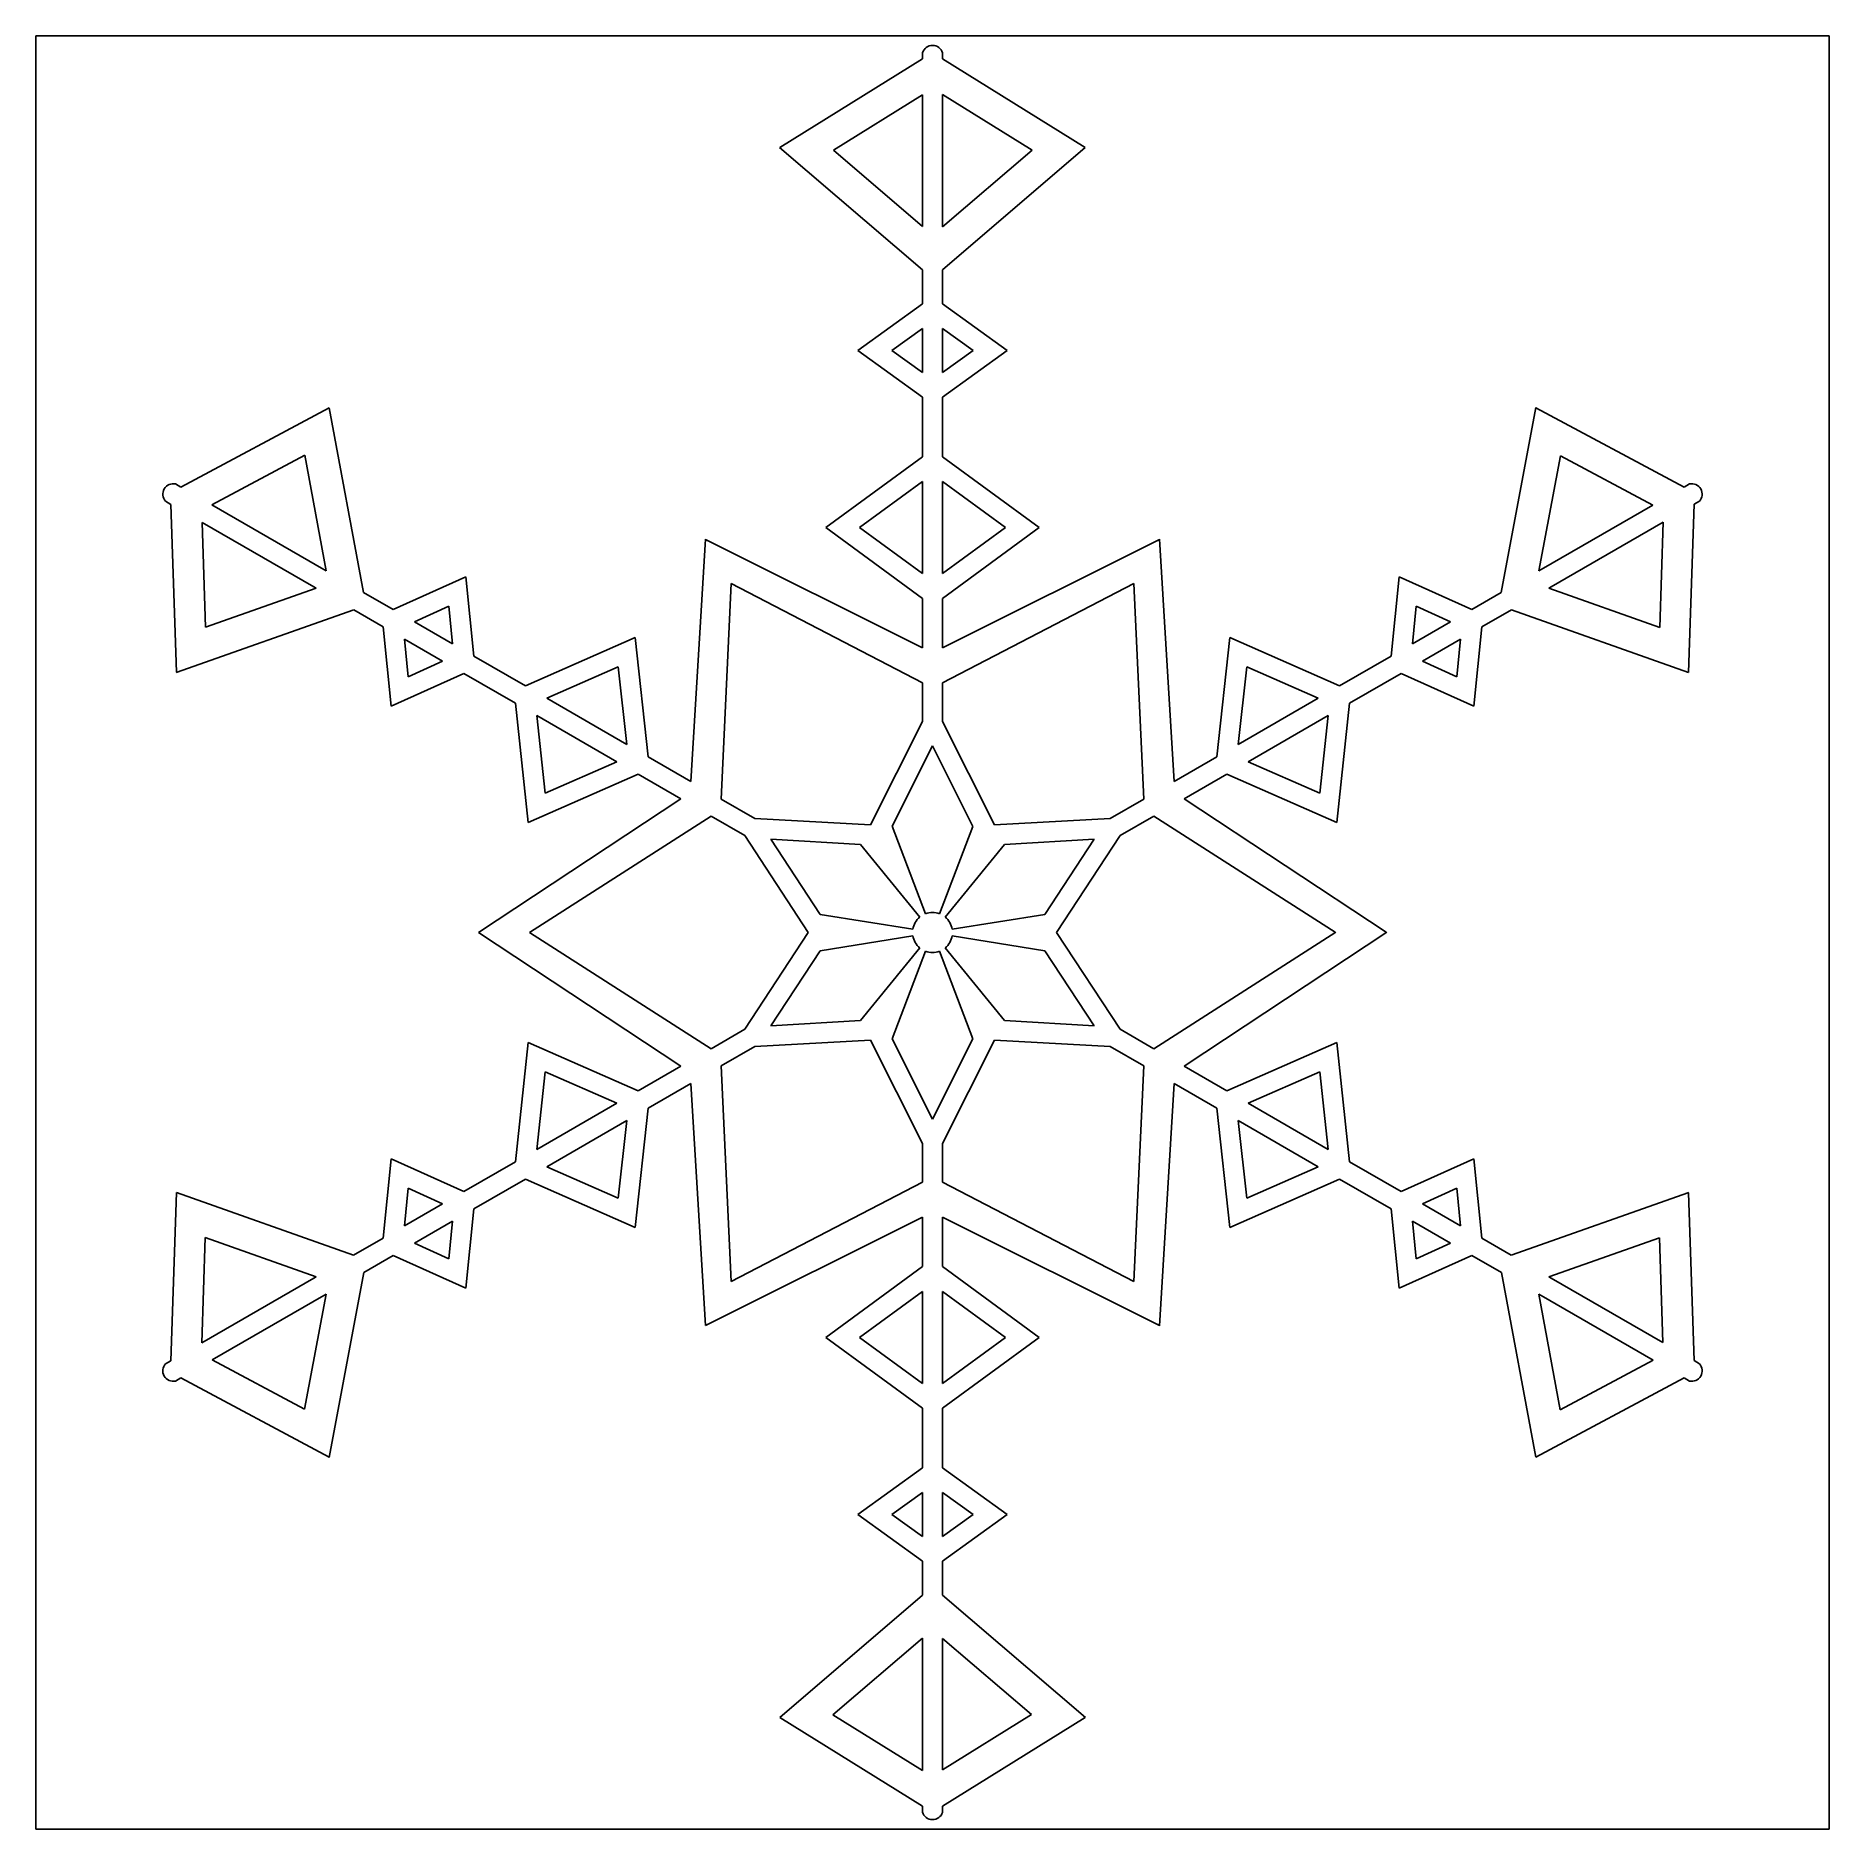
# Model space of a CAD drawing. Header units: millimetres. Extents: x -0.4 to 89.6, y -103 to -13.
import ezdxf

# ---------------------------------------------------------------- set-up
doc = ezdxf.new("R2010")
doc.units = ezdxf.units.MM
doc.header["$MEASUREMENT"] = 0

msp = doc.modelspace()

# ---------------------------------------------------------------- linework, layer by layer
for p, q in [((44.082, -14.19), (36.926, -18.64)), ((44.082, -13.875), (44.082, -14.19)), ((45.085, -13.881), (45.085, -14.184)), ((45.085, -14.184), (52.251, -18.64)), ((44.082, -16), (39.618, -18.777)), ((44.082, -16), (44.082, -22.462)), ((45.085, -15.974), (45.085, -22.462)), ((45.085, -15.974), (49.578, -18.768)), ((36.902, -18.64), (44.082, -24.782)), ((39.618, -18.777), (44.082, -22.596)), ((52.251, -18.64), (45.085, -24.77)), ((49.578, -18.768), (45.085, -22.612)), ((44.082, -22.462), (44.082, -22.596)), ((45.085, -22.462), (45.085, -22.612)), ((44.082, -24.782), (44.082, -26.483)), ((45.085, -24.77), (45.085, -26.483)), ((40.83, -28.824), (44.082, -26.483)), ((48.337, -28.824), (45.085, -26.483)), ((42.544, -28.823), (44.082, -27.715)), ((44.082, -27.715), (44.082, -29.927)), ((45.085, -27.715), (45.085, -29.927)), ((46.624, -28.823), (45.085, -27.715)), ((44.082, -31.158), (40.83, -28.824)), ((44.082, -29.927), (42.544, -28.823)), ((45.085, -29.927), (46.624, -28.823)), ((45.085, -31.158), (48.337, -28.824)), ((44.082, -31.158), (44.082, -34.154)), ((45.085, -31.158), (45.085, -34.154)), ((6.861, -35.674), (14.303, -31.696)), ((14.303, -31.696), (16.028, -40.967)), ((74.857, -31.684), (73.128, -40.973)), ((82.301, -35.677), (74.869, -31.704)), ((8.411, -36.569), (13.078, -34.075)), ((13.078, -34.075), (14.159, -39.888)), ((39.223, -37.7), (44.082, -34.154)), ((49.945, -37.7), (45.085, -34.154)), ((76.097, -34.104), (75.022, -39.88)), ((80.734, -36.582), (76.097, -34.104)), ((6.598, -35.522), (6.861, -35.674)), ((40.917, -37.702), (44.082, -35.392)), ((44.082, -35.392), (44.082, -40.022)), ((45.085, -35.392), (45.085, -40.022)), ((48.251, -37.702), (45.085, -35.392)), ((82.574, -35.519), (82.301, -35.677)), ((6.092, -36.388), (6.365, -36.545)), ((6.365, -36.545), (6.641, -44.968)), ((8.411, -36.569), (14.03, -39.813)), ((80.734, -36.582), (75.138, -39.813)), ((82.808, -36.543), (82.531, -44.976)), ((83.07, -36.391), (82.808, -36.543)), ((7.932, -37.451), (13.528, -40.681)), ((7.932, -37.451), (8.105, -42.705)), ((44.082, -41.262), (39.223, -37.7)), ((44.082, -40.022), (40.917, -37.702)), ((45.085, -41.262), (49.945, -37.7)), ((45.085, -40.022), (48.251, -37.702)), ((81.258, -37.437), (75.639, -40.681)), ((81.258, -37.437), (81.085, -42.726)), ((33.192, -38.299), (32.46, -50.453)), ((33.194, -38.302), (44.082, -43.743)), ((55.969, -38.304), (45.085, -43.743)), ((55.975, -38.294), (56.708, -50.453)), ((14.03, -39.813), (14.159, -39.888)), ((21.165, -40.177), (17.512, -41.823)), ((21.561, -44.161), (21.165, -40.177)), ((67.607, -44.161), (68.002, -40.177)), ((68.002, -40.177), (71.655, -41.823)), ((75.138, -39.813), (75.022, -39.88)), ((8.105, -42.705), (13.644, -40.748)), ((13.528, -40.681), (13.644, -40.748)), ((16.028, -40.967), (17.512, -41.823)), ((33.982, -51.333), (34.472, -40.516)), ((44.082, -45.501), (34.473, -40.518)), ((44.082, -41.262), (44.082, -43.743)), ((45.085, -45.501), (54.69, -40.521)), ((45.085, -41.262), (45.085, -43.743)), ((55.185, -51.333), (54.695, -40.511)), ((73.128, -40.973), (71.655, -41.823)), ((75.639, -40.681), (75.509, -40.756)), ((81.085, -42.726), (75.509, -40.756)), ((6.629, -44.989), (15.538, -41.841)), ((15.538, -41.841), (17.011, -42.692)), ((20.307, -41.661), (18.579, -42.439)), ((20.495, -43.545), (20.307, -41.661)), ((68.673, -43.545), (68.86, -41.661)), ((68.86, -41.661), (70.588, -42.439)), ((73.641, -41.835), (72.157, -42.692)), ((82.531, -44.976), (73.641, -41.835)), ((17.412, -46.678), (17.011, -42.692)), ((18.579, -42.439), (20.495, -43.545)), ((70.588, -42.439), (68.673, -43.545)), ((71.756, -46.678), (72.157, -42.692)), ((18.078, -43.308), (19.993, -44.414)), ((18.267, -45.194), (18.078, -43.308)), ((29.656, -43.223), (24.155, -45.659)), ((30.311, -49.213), (29.656, -43.223)), ((58.856, -49.213), (59.512, -43.223)), ((59.512, -43.223), (65.012, -45.659)), ((71.09, -43.308), (69.174, -44.414)), ((70.9, -45.194), (71.09, -43.308)), ((19.993, -44.414), (18.267, -45.194)), ((21.561, -44.161), (24.155, -45.659)), ((28.81, -44.691), (25.227, -46.278)), ((29.237, -48.593), (28.81, -44.691)), ((59.93, -48.593), (60.357, -44.691)), ((60.357, -44.691), (63.94, -46.278)), ((67.607, -44.161), (65.012, -45.659)), ((69.174, -44.414), (70.9, -45.194)), ((21.059, -45.029), (17.412, -46.678)), ((21.059, -45.029), (23.654, -46.527)), ((44.082, -45.501), (44.082, -47.443)), ((45.085, -45.501), (45.085, -47.443)), ((68.108, -45.029), (65.513, -46.527)), ((68.108, -45.029), (71.756, -46.678)), ((24.295, -52.509), (23.654, -46.527)), ((25.227, -46.278), (29.237, -48.593)), ((63.94, -46.278), (59.93, -48.593)), ((64.873, -52.509), (65.513, -46.527)), ((24.726, -47.146), (28.736, -49.461)), ((25.143, -51.043), (24.726, -47.146)), ((41.468, -52.636), (44.082, -47.443)), ((47.699, -52.636), (45.085, -47.443)), ((64.441, -47.146), (60.432, -49.461)), ((64.024, -51.043), (64.441, -47.146)), ((28.736, -49.461), (25.143, -51.043)), ((30.311, -49.213), (32.46, -50.453)), ((42.556, -52.698), (44.584, -48.671)), ((46.614, -52.704), (44.584, -48.671)), ((58.856, -49.213), (56.708, -50.453)), ((60.432, -49.461), (64.024, -51.043)), ((29.81, -50.081), (24.295, -52.509)), ((29.81, -50.081), (31.958, -51.322)), ((59.358, -50.081), (57.209, -51.322)), ((59.358, -50.081), (64.873, -52.509)), ((21.804, -58.029), (31.958, -51.322)), ((33.982, -51.333), (35.664, -52.304)), ((55.185, -51.333), (53.503, -52.304)), ((67.351, -58.021), (57.209, -51.322)), ((33.481, -52.201), (24.364, -58.03)), ((33.481, -52.201), (35.163, -53.172)), ((41.468, -52.636), (35.664, -52.304)), ((44.228, -57.097), (42.556, -52.698)), ((44.94, -57.098), (46.614, -52.704)), ((47.699, -52.636), (53.503, -52.304)), ((55.686, -52.201), (54.005, -53.172)), ((55.686, -52.201), (64.793, -58.022)), ((38.352, -58.032), (35.163, -53.172)), ((40.978, -53.609), (36.477, -53.352)), ((38.95, -57.121), (36.477, -53.352)), ((43.952, -57.257), (40.978, -53.609)), ((45.216, -57.257), (48.19, -53.609)), ((48.19, -53.609), (52.691, -53.352)), ((50.217, -57.121), (52.691, -53.352)), ((50.815, -58.032), (54.005, -53.172)), ((43.597, -57.872), (38.95, -57.121)), ((45.571, -57.872), (50.217, -57.121)), ((21.796, -58.029), (31.958, -64.743)), ((33.481, -63.863), (24.356, -58.03)), ((38.352, -58.032), (35.163, -62.892)), ((43.597, -58.192), (38.95, -58.944)), ((45.571, -58.192), (50.217, -58.944)), ((50.815, -58.032), (54.005, -62.892)), ((55.686, -63.863), (64.823, -58.022)), ((67.384, -58.021), (57.209, -64.743)), ((38.95, -58.944), (36.477, -62.713)), ((43.952, -58.807), (40.978, -62.455)), ((44.228, -58.967), (42.556, -63.367)), ((44.939, -58.967), (46.611, -63.367)), ((45.216, -58.807), (48.19, -62.455)), ((50.217, -58.944), (52.691, -62.713)), ((33.481, -63.863), (35.163, -62.892)), ((40.978, -62.455), (36.477, -62.713)), ((48.19, -62.455), (52.691, -62.713)), ((55.686, -63.863), (54.005, -62.892)), ((24.295, -63.556), (23.654, -69.537)), ((29.81, -65.983), (24.295, -63.556)), ((33.982, -64.732), (35.664, -63.761)), ((41.468, -63.429), (35.664, -63.761)), ((41.468, -63.429), (44.082, -68.621)), ((42.556, -63.367), (44.584, -67.393)), ((46.611, -63.367), (44.584, -67.393)), ((47.699, -63.429), (45.085, -68.621)), ((47.699, -63.429), (53.503, -63.761)), ((55.185, -64.732), (53.503, -63.761)), ((59.358, -65.983), (64.873, -63.556)), ((64.873, -63.556), (65.513, -69.537)), ((29.81, -65.983), (31.958, -64.743)), ((33.982, -64.732), (34.472, -75.548)), ((55.185, -64.732), (54.696, -75.551)), ((59.358, -65.983), (57.209, -64.743)), ((25.143, -65.022), (24.726, -68.918)), ((28.736, -66.603), (25.143, -65.022)), ((30.311, -66.852), (32.46, -65.611)), ((33.192, -77.764), (32.46, -65.611)), ((55.975, -77.768), (56.708, -65.611)), ((58.856, -66.852), (56.708, -65.611)), ((60.432, -66.603), (64.024, -65.022)), ((64.024, -65.022), (64.441, -68.918)), ((24.726, -68.918), (28.736, -66.603)), ((25.227, -69.787), (29.237, -67.471)), ((29.237, -67.471), (28.81, -71.373)), ((30.311, -66.852), (29.656, -72.841)), ((58.856, -66.852), (59.512, -72.841)), ((63.94, -69.787), (59.93, -67.471)), ((59.93, -67.471), (60.357, -71.373)), ((64.441, -68.918), (60.432, -66.603)), ((44.082, -70.563), (44.082, -68.621)), ((45.085, -70.563), (45.085, -68.621)), ((17.412, -69.386), (17.011, -73.372)), ((21.059, -71.035), (17.412, -69.386)), ((21.059, -71.035), (23.654, -69.537)), ((28.81, -71.373), (25.227, -69.787)), ((60.357, -71.373), (63.94, -69.787)), ((68.108, -71.035), (65.513, -69.537)), ((68.108, -71.035), (71.756, -69.386)), ((71.756, -69.386), (72.157, -73.372)), ((6.36, -79.522), (6.636, -71.088)), ((6.636, -71.088), (15.527, -74.229)), ((18.267, -70.87), (18.078, -72.756)), ((19.993, -71.651), (18.267, -70.87)), ((21.561, -71.903), (24.155, -70.405)), ((29.656, -72.841), (24.155, -70.405)), ((44.082, -70.563), (34.472, -75.546)), ((45.085, -70.563), (54.692, -75.545)), ((59.512, -72.841), (65.012, -70.405)), ((67.607, -71.903), (65.012, -70.405)), ((69.174, -71.651), (70.9, -70.87)), ((70.9, -70.87), (71.09, -72.756)), ((82.539, -71.076), (73.63, -74.223)), ((82.803, -79.519), (82.527, -71.096)), ((18.078, -72.756), (19.993, -71.651)), ((21.561, -71.903), (21.165, -75.887)), ((67.607, -71.903), (68.002, -75.887)), ((71.09, -72.756), (69.174, -71.651)), ((18.579, -73.625), (20.495, -72.519)), ((20.495, -72.519), (20.307, -74.404)), ((33.193, -77.763), (44.082, -72.321)), ((44.082, -74.802), (44.082, -72.321)), ((45.085, -74.802), (45.085, -72.321)), ((55.971, -77.761), (45.085, -72.321)), ((70.588, -73.625), (68.673, -72.519)), ((68.673, -72.519), (68.86, -74.404)), ((7.91, -78.627), (8.083, -73.338)), ((8.083, -73.338), (13.658, -75.308)), ((15.527, -74.229), (17.011, -73.372)), ((20.307, -74.404), (18.579, -73.625)), ((68.86, -74.404), (70.588, -73.625)), ((73.63, -74.223), (72.157, -73.372)), ((81.063, -73.359), (75.523, -75.316)), ((81.235, -78.614), (81.063, -73.359)), ((16.039, -75.091), (17.512, -74.241)), ((21.165, -75.887), (17.512, -74.241)), ((68.002, -75.887), (71.655, -74.241)), ((73.139, -75.098), (71.655, -74.241)), ((7.91, -78.627), (13.528, -75.383)), ((13.528, -75.383), (13.658, -75.308)), ((14.31, -84.381), (16.039, -75.091)), ((44.082, -74.802), (39.223, -78.365)), ((45.085, -74.802), (49.945, -78.365)), ((74.864, -84.368), (73.139, -75.098)), ((75.639, -75.383), (75.523, -75.316)), ((81.235, -78.614), (75.639, -75.383)), ((8.434, -79.482), (14.03, -76.252)), ((13.071, -81.961), (14.146, -76.185)), ((14.03, -76.252), (14.146, -76.185)), ((44.082, -76.042), (40.917, -78.363)), ((44.082, -80.672), (44.082, -76.042)), ((45.085, -80.672), (45.085, -76.042)), ((45.085, -76.042), (48.251, -78.363)), ((75.138, -76.252), (75.008, -76.177)), ((76.09, -81.99), (75.008, -76.177)), ((80.756, -79.495), (75.138, -76.252)), ((39.223, -78.365), (44.082, -81.91)), ((40.917, -78.363), (44.082, -80.672)), ((48.251, -78.363), (45.085, -80.672)), ((49.945, -78.365), (45.085, -81.91)), ((6.097, -79.674), (6.36, -79.522)), ((8.434, -79.482), (13.071, -81.961)), ((80.756, -79.495), (76.09, -81.99)), ((83.075, -79.676), (82.803, -79.519)), ((6.593, -80.545), (6.866, -80.387)), ((6.866, -80.387), (14.298, -84.36)), ((82.306, -80.39), (74.864, -84.368)), ((82.569, -80.542), (82.306, -80.39)), ((44.082, -84.906), (44.082, -81.91)), ((45.085, -84.906), (45.085, -81.91)), ((44.082, -84.906), (40.83, -87.241)), ((45.085, -84.906), (48.337, -87.241)), ((44.082, -86.137), (42.544, -87.242)), ((44.082, -88.349), (44.082, -86.137)), ((45.085, -88.349), (45.085, -86.137)), ((45.085, -86.137), (46.624, -87.242)), ((40.83, -87.241), (44.082, -89.581)), ((42.544, -87.242), (44.082, -88.349)), ((48.337, -87.241), (45.085, -89.581)), ((46.624, -87.242), (45.085, -88.349)), ((44.082, -91.295), (44.082, -89.581)), ((45.085, -91.282), (45.085, -89.581)), ((36.917, -97.424), (44.082, -91.295)), ((52.265, -97.424), (45.085, -91.282)), ((39.589, -97.296), (44.082, -93.453)), ((44.082, -93.602), (44.082, -93.453)), ((45.085, -93.602), (45.085, -93.469)), ((49.55, -97.287), (45.085, -93.469)), ((44.082, -100.09), (44.082, -93.602)), ((45.085, -100.064), (45.085, -93.602)), ((44.082, -101.88), (36.917, -97.424)), ((44.082, -100.09), (39.589, -97.296)), ((45.085, -100.064), (49.55, -97.287)), ((45.085, -101.874), (52.242, -97.424)), ((44.082, -102.183), (44.082, -101.88)), ((45.085, -102.189), (45.085, -101.874))]:
    msp.add_line(p, q)
msp.add_lwpolyline([(-0.416, -13.032), (89.584, -13.032), (89.584, -103.032), (-0.416, -103.032)], close=True)
for centre, radius, start, end in [((44.583, -14.033), 0.525, 16.80067, 162.54006), ((6.479, -36.033), 0.525, 76.80067, 222.54006), ((82.688, -36.032), 0.525, 316.80067, 102.54006), ((44.584, -58.032), 1, 129.18925, 170.81075), ((44.584, -58.032), 1, 69.14035, 110.81075), ((44.584, -58.032), 1, 9.18925, 50.81075), ((44.584, -58.032), 1, 189.18925, 230.81075), ((44.584, -58.032), 1, 309.18925, 350.81075), ((44.584, -58.032), 1, 249.18925, 290.81075), ((6.479, -80.033), 0.525, 136.80067, 282.54006), ((82.689, -80.031), 0.525, 256.80067, 42.54006), ((44.585, -102.032), 0.525, 196.80067, 342.54006)]:
    msp.add_arc(centre, radius, start, end)

doc.saveas('drawing.dxf')
